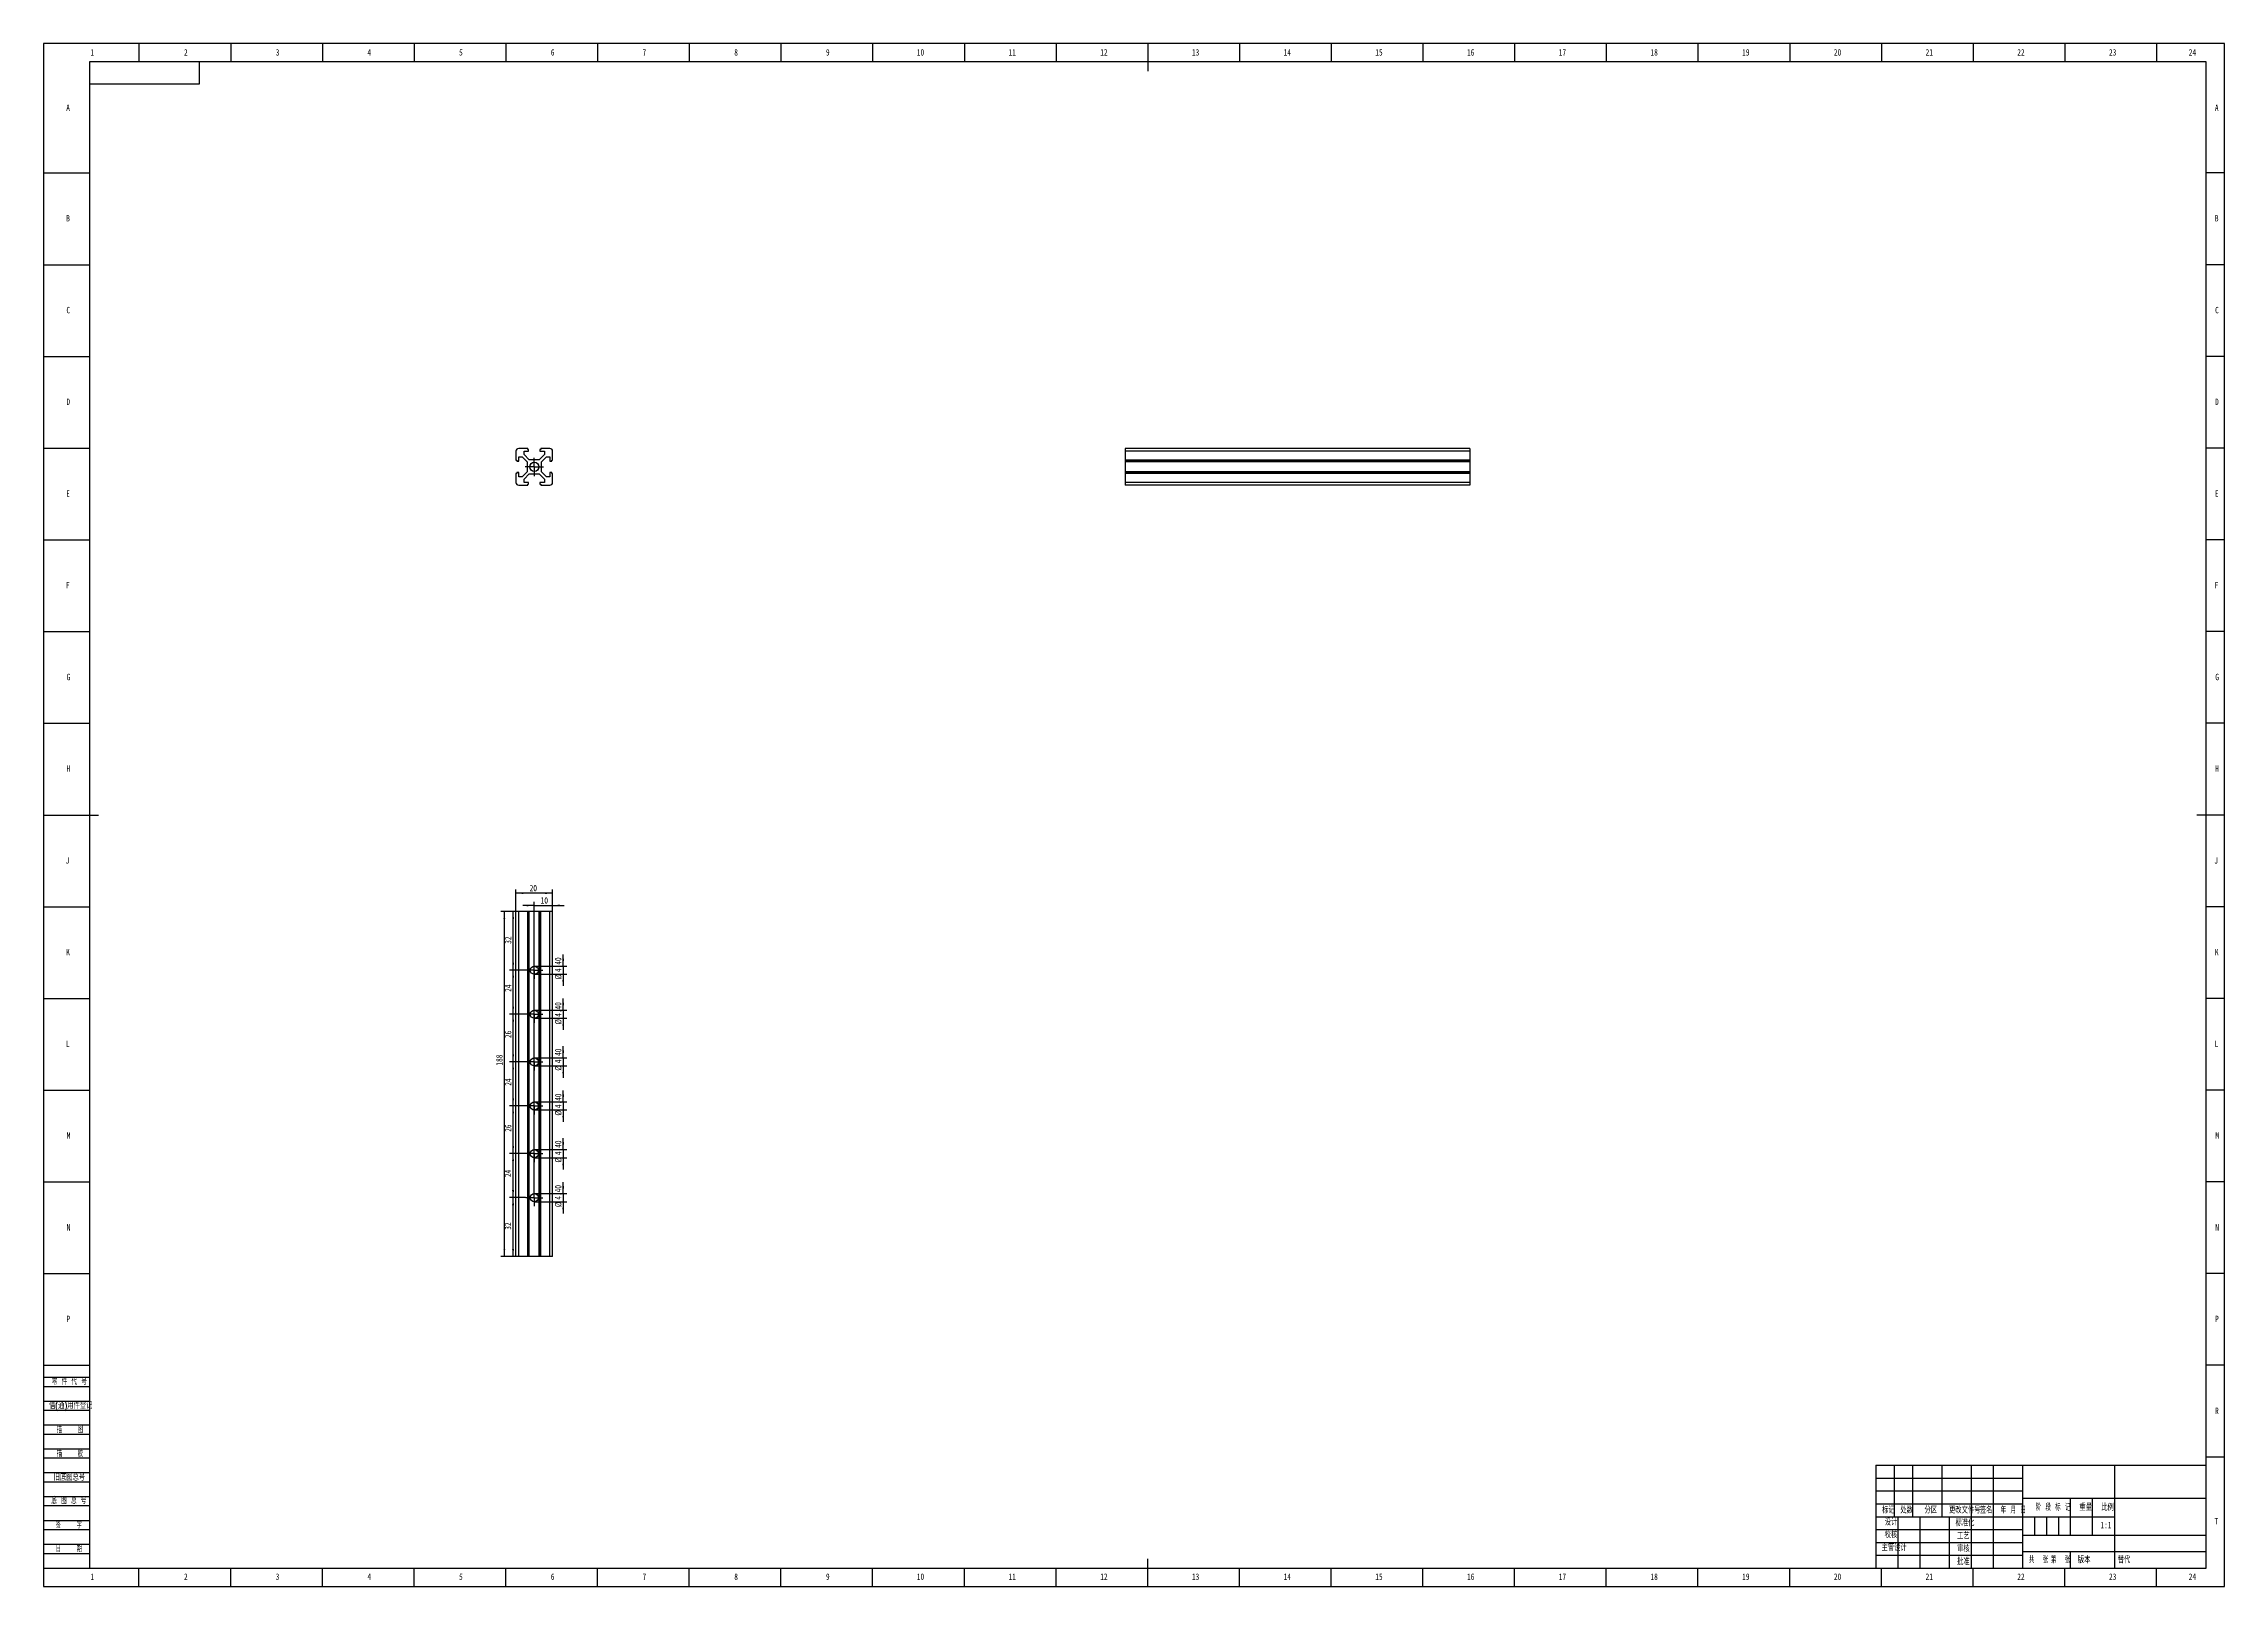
# Model space of a CAD drawing. Header units: millimetres. Extents: x 0 to 1189, y 0 to 841.
import ezdxf

# ---------------------------------------------------------------- set-up
doc = ezdxf.new("R2010")
doc.units = ezdxf.units.MM
for name, color, linetype in [('10', 7, 'Continuous'), ('5', 7, 'Continuous'), ('9', 7, 'Continuous'), ('SLD-0', 7, 'Continuous')]:
    doc.layers.add(name, color=color, linetype=linetype)
doc.styles.add('SLDTEXTSTYLE0', font='TXT', dxfattribs={"width": 0.7, "bigfont": 'bigfont'})
doc.styles.add('SLDTEXTSTYLE1', font='TXT', dxfattribs={"width": 0.6, "bigfont": 'bigfont'})
doc.styles.add('SLDTEXTSTYLE2', font='TXT', dxfattribs={"width": 0.614286, "bigfont": 'bigfont'})
doc.styles.add('SLDTEXTSTYLE3', font='TXT', dxfattribs={"width": 0.62, "bigfont": 'bigfont'})
doc.styles.add('SLDTEXTSTYLE4', font='TXT', dxfattribs={"width": 0.566667, "bigfont": 'bigfont'})
doc.styles.add('SLDTEXTSTYLE5', font='TXT', dxfattribs={"width": 0.7})
doc.dimstyles.new('SLDDIMSTYLE0', dxfattribs={"dimtxt": 3.5, "dimasz": 4.08, "dimexe": 0, "dimexo": 0.0625, "dimgap": 0.875, "dimtad": 2, "dimrnd": 1e-09, "dimzin": 12, "dimdsep": 46, "dimtxsty": 'SLDTEXTSTYLE5', "dimsah": 1, "dimcen": 0.09, "dimadec": 0, "dimazin": 3, "dimtfac": 1, "dimtofl": 0, "dimtmove": 0, "dimatfit": 3, "dimfxl": 1, "dimfrac": 2, "dimtolj": 1, "dimtzin": 12, "dimarcsym": 0})
doc.dimstyles.new('SLDDIMSTYLE1', dxfattribs={"dimtxt": 3.5, "dimasz": 4.08, "dimexe": 0, "dimexo": 0.0625, "dimgap": 0.875, "dimtad": 2, "dimrnd": 1e-09, "dimzin": 4, "dimdsep": 46, "dimtxsty": 'SLDTEXTSTYLE5', "dimsah": 1, "dimcen": 0.09, "dimadec": 0, "dimazin": 1, "dimtfac": 1, "dimtmove": 0, "dimatfit": 0, "dimfxl": 1, "dimfrac": 2, "dimtolj": 1, "dimtzin": 12, "dimarcsym": 0})
doc.dimstyles.new('SLDDIMSTYLE2', dxfattribs={"dimtxt": 3.5, "dimasz": 4.08, "dimexe": 0, "dimexo": 0.0625, "dimgap": 0.875, "dimtad": 2, "dimrnd": 1e-09, "dimzin": 12, "dimdsep": 46, "dimtxsty": 'SLDTEXTSTYLE5', "dimsah": 1, "dimcen": 0.09, "dimadec": 0, "dimazin": 3, "dimtfac": 1, "dimtmove": 0, "dimatfit": 0, "dimfxl": 1, "dimfrac": 2, "dimtolj": 1, "dimtzin": 12, "dimarcsym": 0})

# ---------------------------------------------------------------- blocks, each defined once
blk = doc.blocks.new('SW_CENTERMARKSYMBOL_0')
at = {"layer": '10', "color": 0}
for p, q in [((-2.5, 0), (-5, 0)), ((0, 0), (-2.5, 0)), ((0, 2.5), (0, 5)), ((0, 0), (0, 2.5)), ((0, 0), (0, -2.5)), ((0, 0), (2.5, 0)), ((2.5, 0), (5, 0)), ((0, -2.5), (0, -5))]:
    blk.add_line(p, q, dxfattribs=at)
blk = doc.blocks.new('_D')
at = {"layer": '10'}
for p, q in [((257.5, 367.9), (249.2, 367.9)), ((251.2, 179.9), (251.2, 367.9)), ((257.5, 179.9), (249.2, 179.9))]:
    blk.add_line(p, q, dxfattribs=at)
for points in [[(251.2, 367.9), (250.7, 363.8), (251.7, 363.8)], [(251.2, 179.9), (251.7, 184), (250.7, 184)]]:
    blk.add_solid(points, dxfattribs=at)
at = {"layer": '10', "insert": (246.7, 283.9), "char_height": 3.5, "attachment_point": 1, "rotation": 90, "style": 'SLDTEXTSTYLE5'}
blk.add_mtext('188', dxfattribs=at)
blk = doc.blocks.new('_D_1')
at = {"layer": '10'}
for p, q in [((257.5, 367.9), (254, 367.9)), ((256, 335.9), (256, 367.9)), ((262.8, 335.9), (254, 335.9))]:
    blk.add_line(p, q, dxfattribs=at)
for points in [[(256, 367.9), (255.5, 363.8), (256.5, 363.8)], [(256, 335.9), (256.5, 340), (255.5, 340)]]:
    blk.add_solid(points, dxfattribs=at)
at = {"layer": '10', "insert": (251.5, 350.3), "char_height": 3.5, "attachment_point": 1, "rotation": 90, "style": 'SLDTEXTSTYLE5'}
blk.add_mtext('32', dxfattribs=at)
blk = doc.blocks.new('_D_2')
at = {"layer": '10'}
for p, q in [((262.8, 335.9), (254, 335.9)), ((256, 311.9), (256, 335.9)), ((262.8, 311.9), (254, 311.9))]:
    blk.add_line(p, q, dxfattribs=at)
for points in [[(256, 335.9), (255.5, 331.8), (256.5, 331.8)], [(256, 311.9), (256.5, 316), (255.5, 316)]]:
    blk.add_solid(points, dxfattribs=at)
at = {"layer": '10', "insert": (251.5, 324.1), "char_height": 3.5, "attachment_point": 1, "rotation": 90, "style": 'SLDTEXTSTYLE5'}
blk.add_mtext('24', dxfattribs=at)
blk = doc.blocks.new('_D_3')
at = {"layer": '10'}
for p, q in [((262.8, 311.9), (254, 311.9)), ((256, 285.9), (256, 311.9)), ((262.8, 285.9), (254, 285.9))]:
    blk.add_line(p, q, dxfattribs=at)
for points in [[(256, 311.9), (255.5, 307.8), (256.5, 307.8)], [(256, 285.9), (256.5, 290), (255.5, 290)]]:
    blk.add_solid(points, dxfattribs=at)
at = {"layer": '10', "insert": (251.5, 298.9), "char_height": 3.5, "attachment_point": 1, "rotation": 90, "style": 'SLDTEXTSTYLE5'}
blk.add_mtext('26', dxfattribs=at)
blk = doc.blocks.new('_D_4')
at = {"layer": '10'}
for p, q in [((262.8, 285.9), (254, 285.9)), ((256, 261.9), (256, 285.9)), ((262.8, 261.9), (254, 261.9))]:
    blk.add_line(p, q, dxfattribs=at)
for points in [[(256, 285.9), (255.5, 281.8), (256.5, 281.8)], [(256, 261.9), (256.5, 266), (255.5, 266)]]:
    blk.add_solid(points, dxfattribs=at)
at = {"layer": '10', "insert": (251.5, 272.9), "char_height": 3.5, "attachment_point": 1, "rotation": 90, "style": 'SLDTEXTSTYLE5'}
blk.add_mtext('24', dxfattribs=at)
blk = doc.blocks.new('_D_5')
at = {"layer": '10'}
for p, q in [((262.8, 261.9), (254, 261.9)), ((256, 235.9), (256, 261.9)), ((262.8, 235.9), (254, 235.9))]:
    blk.add_line(p, q, dxfattribs=at)
for points in [[(256, 261.9), (255.5, 257.8), (256.5, 257.8)], [(256, 235.9), (256.5, 240), (255.5, 240)]]:
    blk.add_solid(points, dxfattribs=at)
at = {"layer": '10', "insert": (251.5, 247.8), "char_height": 3.5, "attachment_point": 1, "rotation": 90, "style": 'SLDTEXTSTYLE5'}
blk.add_mtext('26', dxfattribs=at)
blk = doc.blocks.new('_D_6')
at = {"layer": '10'}
for p, q in [((262.8, 235.9), (254, 235.9)), ((256, 211.9), (256, 235.9)), ((262.8, 211.9), (254, 211.9))]:
    blk.add_line(p, q, dxfattribs=at)
for points in [[(256, 235.9), (255.4, 231.8), (256.5, 231.8)], [(256, 211.9), (256.5, 216), (255.4, 216)]]:
    blk.add_solid(points, dxfattribs=at)
at = {"layer": '10', "insert": (251.4, 223.1), "char_height": 3.5, "attachment_point": 1, "rotation": 90, "style": 'SLDTEXTSTYLE5'}
blk.add_mtext('24', dxfattribs=at)
blk = doc.blocks.new('_D_7')
at = {"layer": '10'}
for p, q in [((262.8, 211.9), (254, 211.9)), ((256, 179.9), (256, 211.9)), ((257.5, 179.9), (254, 179.9))]:
    blk.add_line(p, q, dxfattribs=at)
for points in [[(256, 211.9), (255.4, 207.8), (256.5, 207.8)], [(256, 179.9), (256.5, 184), (255.4, 184)]]:
    blk.add_solid(points, dxfattribs=at)
at = {"layer": '10', "insert": (251.4, 194.4), "char_height": 3.5, "attachment_point": 1, "rotation": 90, "style": 'SLDTEXTSTYLE5'}
blk.add_mtext('32', dxfattribs=at)
blk = doc.blocks.new('_D_8')
at = {"layer": '10'}
for p, q in [((267.5, 338.1), (285.3, 338.1)), ((267.5, 333.7), (285.3, 333.7)), ((283.3, 338.1), (283.3, 344.4)), ((283.3, 338.1), (283.3, 333.7)), ((283.3, 333.7), (283.3, 327.3))]:
    blk.add_line(p, q, dxfattribs=at)
for points in [[(283.3, 338.1), (283.8, 342.2), (282.8, 342.2)], [(283.3, 333.7), (282.8, 329.6), (283.8, 329.6)]]:
    blk.add_solid(points, dxfattribs=at)
at = {"layer": '10', "char_height": 3.5, "attachment_point": 1, "rotation": 90, "style": 'SLDTEXTSTYLE5'}
for s, insert in [('%%c', (278.8, 330.8)), ('4.40', (278.8, 334.9))]:
    blk.add_mtext(s, dxfattribs=dict(at, insert=insert))
blk = doc.blocks.new('_D_9')
at = {"layer": '10'}
for p, q in [((267.5, 314.1), (285.3, 314.1)), ((267.5, 309.7), (285.3, 309.7)), ((283.3, 314.1), (283.3, 320.4)), ((283.3, 314.1), (283.3, 309.7)), ((283.3, 309.7), (283.3, 303.3))]:
    blk.add_line(p, q, dxfattribs=at)
for points in [[(283.3, 314.1), (283.8, 318.2), (282.8, 318.2)], [(283.3, 309.7), (282.8, 305.6), (283.8, 305.6)]]:
    blk.add_solid(points, dxfattribs=at)
at = {"layer": '10', "char_height": 3.5, "attachment_point": 1, "rotation": 90, "style": 'SLDTEXTSTYLE5'}
for s, insert in [('4.40', (278.8, 310.5)), ('%%c', (278.8, 306.3))]:
    blk.add_mtext(s, dxfattribs=dict(at, insert=insert))
blk = doc.blocks.new('_D_10')
at = {"layer": '10'}
for p, q in [((267.5, 288.1), (285.3, 288.1)), ((283.3, 288.1), (283.3, 294.4)), ((283.3, 288.1), (283.3, 283.7)), ((267.5, 283.7), (285.3, 283.7)), ((283.3, 283.7), (283.3, 277.3))]:
    blk.add_line(p, q, dxfattribs=at)
for points in [[(283.3, 288.1), (283.8, 292.2), (282.8, 292.2)], [(283.3, 283.7), (282.8, 279.6), (283.8, 279.6)]]:
    blk.add_solid(points, dxfattribs=at)
at = {"layer": '10', "char_height": 3.5, "attachment_point": 1, "rotation": 90, "style": 'SLDTEXTSTYLE5'}
for s, insert in [('4.40', (278.8, 285.2)), ('%%c', (278.8, 281.1))]:
    blk.add_mtext(s, dxfattribs=dict(at, insert=insert))
blk = doc.blocks.new('_D_11')
at = {"layer": '10'}
for p, q in [((267.5, 264.1), (285.3, 264.1)), ((283.3, 264.1), (283.3, 270.4)), ((283.3, 264.1), (283.3, 259.7)), ((267.5, 259.7), (285.3, 259.7)), ((283.3, 259.7), (283.3, 253.3))]:
    blk.add_line(p, q, dxfattribs=at)
for points in [[(283.3, 264.1), (283.8, 268.2), (282.8, 268.2)], [(283.3, 259.7), (282.8, 255.6), (283.8, 255.6)]]:
    blk.add_solid(points, dxfattribs=at)
at = {"layer": '10', "char_height": 3.5, "attachment_point": 1, "rotation": 90, "style": 'SLDTEXTSTYLE5'}
for s, insert in [('4.40', (278.8, 260.7)), ('%%c', (278.8, 256.6))]:
    blk.add_mtext(s, dxfattribs=dict(at, insert=insert))
blk = doc.blocks.new('_D_12')
at = {"layer": '10'}
for p, q in [((267.5, 238.1), (285.3, 238.1)), ((283.3, 238.1), (283.3, 244.4)), ((283.3, 238.1), (283.3, 233.7)), ((267.5, 233.7), (285.3, 233.7)), ((283.3, 233.7), (283.3, 227.3))]:
    blk.add_line(p, q, dxfattribs=at)
for points in [[(283.3, 238.1), (283.8, 242.2), (282.8, 242.2)], [(283.3, 233.7), (282.8, 229.6), (283.8, 229.6)]]:
    blk.add_solid(points, dxfattribs=at)
at = {"layer": '10', "char_height": 3.5, "attachment_point": 1, "rotation": 90, "style": 'SLDTEXTSTYLE5'}
for s, insert in [('4.40', (278.8, 235.1)), ('%%c', (278.8, 231))]:
    blk.add_mtext(s, dxfattribs=dict(at, insert=insert))
blk = doc.blocks.new('_D_13')
at = {"layer": '10'}
for p, q in [((267.5, 214.1), (285.3, 214.1)), ((283.3, 214.1), (283.3, 220.4)), ((283.3, 214.1), (283.3, 209.7)), ((267.5, 209.7), (285.3, 209.7)), ((283.3, 209.7), (283.3, 203.3))]:
    blk.add_line(p, q, dxfattribs=at)
for points in [[(283.3, 214.1), (283.8, 218.2), (282.8, 218.2)], [(283.3, 209.7), (282.8, 205.6), (283.8, 205.6)]]:
    blk.add_solid(points, dxfattribs=at)
at = {"layer": '10', "char_height": 3.5, "attachment_point": 1, "rotation": 90, "style": 'SLDTEXTSTYLE5'}
for s, insert in [('4.40', (278.8, 210.8)), ('%%c', (278.8, 206.7))]:
    blk.add_mtext(s, dxfattribs=dict(at, insert=insert))
blk = doc.blocks.new('_D_14')
at = {"layer": '10'}
for p, q in [((257.5, 367.9), (257.5, 379.9)), ((277.5, 377.9), (257.5, 377.9)), ((277.5, 367.9), (277.5, 379.9))]:
    blk.add_line(p, q, dxfattribs=at)
for points in [[(257.5, 377.9), (261.6, 377.4), (261.6, 378.4)], [(277.5, 377.9), (273.4, 378.4), (273.4, 377.4)]]:
    blk.add_solid(points, dxfattribs=at)
at = {"layer": '10', "insert": (265, 382.4), "char_height": 3.5, "attachment_point": 1, "style": 'SLDTEXTSTYLE5'}
blk.add_mtext('20', dxfattribs=at)
blk = doc.blocks.new('_D_15')
at = {"layer": '10'}
for p, q in [((267.5, 371.2), (261.2, 371.2)), ((267.5, 216.6), (267.5, 373.2)), ((267.5, 371.2), (277.5, 371.2)), ((277.5, 367.9), (277.5, 373.2)), ((277.5, 371.2), (283.9, 371.2))]:
    blk.add_line(p, q, dxfattribs=at)
for points in [[(267.5, 371.2), (263.4, 371.7), (263.4, 370.7)], [(277.5, 371.2), (281.6, 370.7), (281.6, 371.7)]]:
    blk.add_solid(points, dxfattribs=at)
at = {"layer": '10', "insert": (271, 375.7), "char_height": 3.5, "attachment_point": 1, "style": 'SLDTEXTSTYLE5'}
blk.add_mtext('10', dxfattribs=at)
blk = doc.blocks.new('SW_CENTERMARKSYMBOL_1')
at = {"layer": '10', "color": 0}
for p, q in [((-2.5, 0), (-4.7, 0)), ((0, 0), (-2.5, 0)), ((0, 2.5), (0, 4.7)), ((0, 0), (0, 2.5)), ((0, 0), (0, -2.5)), ((0, 0), (2.5, 0)), ((2.5, 0), (4.7, 0)), ((0, -2.5), (0, -4.7))]:
    blk.add_line(p, q, dxfattribs=at)
blk = doc.blocks.new('SW_CENTERMARKSYMBOL_2')
at = {"layer": '10', "color": 0}
for p, q in [((-2.5, 0), (-4.7, 0)), ((0, 0), (-2.5, 0)), ((0, 2.5), (0, 4.7)), ((0, 0), (0, 2.5)), ((0, 0), (0, -2.5)), ((0, 0), (2.5, 0)), ((2.5, 0), (4.7, 0)), ((0, -2.5), (0, -4.7))]:
    blk.add_line(p, q, dxfattribs=at)
blk = doc.blocks.new('SW_CENTERMARKSYMBOL_3')
at = {"layer": '10', "color": 0}
for p, q in [((-2.5, 0), (-4.7, 0)), ((0, 0), (-2.5, 0)), ((0, 2.5), (0, 4.7)), ((0, 0), (0, 2.5)), ((0, 0), (0, -2.5)), ((0, 0), (2.5, 0)), ((2.5, 0), (4.7, 0)), ((0, -2.5), (0, -4.7))]:
    blk.add_line(p, q, dxfattribs=at)
blk = doc.blocks.new('SW_CENTERMARKSYMBOL_4')
at = {"layer": '10', "color": 0}
for p, q in [((-2.5, 0), (-4.7, 0)), ((0, 0), (-2.5, 0)), ((0, 2.5), (0, 4.7)), ((0, 0), (0, 2.5)), ((0, 0), (0, -2.5)), ((0, 0), (2.5, 0)), ((2.5, 0), (4.7, 0)), ((0, -2.5), (0, -4.7))]:
    blk.add_line(p, q, dxfattribs=at)
blk = doc.blocks.new('SW_CENTERMARKSYMBOL_5')
at = {"layer": '10', "color": 0}
for p, q in [((-2.5, 0), (-4.7, 0)), ((0, 0), (-2.5, 0)), ((0, 2.5), (0, 4.7)), ((0, 0), (0, 2.5)), ((0, 0), (0, -2.5)), ((0, 0), (2.5, 0)), ((2.5, 0), (4.7, 0)), ((0, -2.5), (0, -4.7))]:
    blk.add_line(p, q, dxfattribs=at)
blk = doc.blocks.new('SW_CENTERMARKSYMBOL_6')
at = {"layer": '10', "color": 0}
for p, q in [((-2.5, 0), (-4.7, 0)), ((0, 0), (-2.5, 0)), ((0, 2.5), (0, 4.7)), ((0, 0), (0, 2.5)), ((0, 0), (0, -2.5)), ((0, 0), (2.5, 0)), ((2.5, 0), (4.7, 0)), ((0, -2.5), (0, -4.7))]:
    blk.add_line(p, q, dxfattribs=at)

msp = doc.modelspace()

# ---------------------------------------------------------------- linework, layer by layer
at = {"color": 7, "linetype": 'Continuous', "lineweight": 25}
for p, q in [((257.525, 618.79), (257.525, 613.89)), ((263.925, 620.29), (259.025, 620.29)), ((262.025, 618.79), (264.425, 618.79)), ((262.025, 616.94), (262.025, 618.79)), ((263.925, 619.79), (263.925, 620.29)), ((264.425, 619.79), (263.925, 619.79)), ((264.425, 618.79), (264.425, 619.79)), ((270.625, 619.79), (270.625, 618.79)), ((271.125, 619.79), (270.625, 619.79)), ((270.625, 618.79), (273.025, 618.79)), ((271.125, 620.29), (271.125, 619.79)), ((276.025, 620.29), (271.125, 620.29)), ((273.025, 618.79), (273.025, 616.94)), ((277.525, 613.89), (277.525, 618.79)), ((777.675, 620.29), (589.675, 620.29)), ((589.675, 620.29), (589.675, 618.79)), ((777.675, 618.79), (589.675, 618.79)), ((589.675, 618.79), (589.675, 613.89)), ((777.675, 620.29), (777.675, 618.79)), ((777.675, 618.79), (777.675, 613.89)), ((257.525, 613.89), (258.025, 613.89)), ((257.525, 606.69), (257.525, 601.79)), ((258.025, 606.69), (257.525, 606.69)), ((258.025, 613.89), (258.025, 613.39)), ((258.025, 613.39), (259.025, 613.39)), ((258.025, 607.19), (258.025, 606.69)), ((259.025, 607.19), (258.025, 607.19)), ((259.025, 615.79), (260.875, 615.79)), ((259.025, 613.39), (259.025, 615.79)), ((259.025, 604.79), (259.025, 607.19)), ((260.875, 615.79), (263.625, 613.04)), ((263.625, 607.54), (260.875, 604.79)), ((264.775, 614.19), (262.025, 616.94)), ((262.025, 603.64), (264.775, 606.39)), ((263.625, 613.04), (263.625, 607.54)), ((270.275, 614.19), (264.775, 614.19)), ((264.775, 606.39), (270.275, 606.39)), ((273.025, 616.94), (270.275, 614.19)), ((270.275, 606.39), (273.025, 603.64)), ((271.425, 613.04), (274.175, 615.79)), ((271.425, 607.54), (271.425, 613.04)), ((274.175, 604.79), (271.425, 607.54)), ((274.175, 615.79), (276.025, 615.79)), ((276.025, 615.79), (276.025, 613.39)), ((276.025, 613.39), (277.025, 613.39)), ((276.025, 607.19), (276.025, 604.79)), ((277.025, 607.19), (276.025, 607.19)), ((277.025, 613.89), (277.525, 613.89)), ((277.025, 613.39), (277.025, 613.89)), ((277.025, 606.69), (277.025, 607.19)), ((277.525, 606.69), (277.025, 606.69)), ((277.525, 601.79), (277.525, 606.69)), ((777.675, 613.89), (589.675, 613.89)), ((589.675, 613.89), (589.675, 613.39)), ((777.675, 613.39), (589.675, 613.39)), ((589.675, 613.39), (589.675, 613.04)), ((777.675, 613.04), (589.675, 613.04)), ((589.675, 613.04), (589.675, 607.54)), ((777.675, 607.54), (589.675, 607.54)), ((589.675, 607.54), (589.675, 607.19)), ((777.675, 607.19), (589.675, 607.19)), ((589.675, 607.19), (589.675, 606.69)), ((777.675, 606.69), (589.675, 606.69)), ((589.675, 606.69), (589.675, 601.79)), ((777.675, 613.89), (777.675, 613.39)), ((777.675, 613.39), (777.675, 613.04)), ((777.675, 613.04), (777.675, 607.54)), ((777.675, 607.54), (777.675, 607.19)), ((777.675, 607.19), (777.675, 606.69)), ((777.675, 606.69), (777.675, 601.79)), ((260.875, 604.79), (259.025, 604.79)), ((259.025, 600.29), (263.925, 600.29)), ((262.025, 601.79), (262.025, 603.64)), ((264.425, 601.79), (262.025, 601.79)), ((263.925, 600.79), (264.425, 600.79)), ((263.925, 600.29), (263.925, 600.79)), ((264.425, 600.79), (264.425, 601.79)), ((270.625, 601.79), (270.625, 600.79)), ((273.025, 601.79), (270.625, 601.79)), ((270.625, 600.79), (271.125, 600.79)), ((271.125, 600.79), (271.125, 600.29)), ((271.125, 600.29), (276.025, 600.29)), ((273.025, 603.64), (273.025, 601.79)), ((276.025, 604.79), (274.175, 604.79)), ((777.675, 601.79), (589.675, 601.79)), ((589.675, 601.79), (589.675, 600.29)), ((777.675, 600.29), (589.675, 600.29)), ((777.675, 601.79), (777.675, 600.29)), ((257.525, 179.89), (257.525, 367.89)), ((259.025, 367.89), (257.525, 367.89)), ((259.025, 179.89), (259.025, 367.89)), ((263.925, 367.89), (259.025, 367.89)), ((263.925, 179.89), (263.925, 367.89)), ((264.425, 367.89), (263.925, 367.89)), ((264.425, 179.89), (264.425, 367.89)), ((264.775, 367.89), (264.425, 367.89)), ((264.775, 179.89), (264.775, 367.89)), ((270.275, 367.89), (264.775, 367.89)), ((270.275, 179.89), (270.275, 367.89)), ((270.625, 367.89), (270.275, 367.89)), ((270.625, 179.89), (270.625, 367.89)), ((271.125, 367.89), (270.625, 367.89)), ((271.125, 179.89), (271.125, 367.89)), ((276.025, 367.89), (271.125, 367.89)), ((276.025, 179.89), (276.025, 367.89)), ((277.525, 367.89), (276.025, 367.89)), ((277.525, 179.89), (277.525, 367.89)), ((259.025, 179.89), (257.525, 179.89)), ((263.925, 179.89), (259.025, 179.89)), ((264.425, 179.89), (263.925, 179.89)), ((264.775, 179.89), (264.425, 179.89)), ((270.275, 179.89), (264.775, 179.89)), ((270.625, 179.89), (270.275, 179.89)), ((271.125, 179.89), (270.625, 179.89)), ((276.025, 179.89), (271.125, 179.89)), ((277.525, 179.89), (276.025, 179.89))]:
    msp.add_line(p, q, dxfattribs=at)
for centre, radius in [((267.525, 610.29), 2.5), ((267.525, 335.89), 2.2), ((267.525, 311.89), 2.2), ((267.525, 285.89), 2.2), ((267.525, 261.89), 2.2), ((267.525, 235.89), 2.2), ((267.525, 211.89), 2.2)]:
    msp.add_circle(centre, radius, dxfattribs=at)
for centre, start, end in [((259.025, 618.79), 90, 180), ((276.025, 618.79), 360, 90), ((259.025, 601.79), 180, 270), ((276.025, 601.79), 270, 0)]:
    msp.add_arc(centre, 1.5, start, end, dxfattribs=at)
at = {"layer": '5', "color": 7}
for p, q in [((1189, 841), (0, 841)), ((0, 841), (0, 0)), ((1189, 0), (1189, 841)), ((0, 114), (25, 114)), ((0, 109), (25, 109)), ((0, 101), (25, 101)), ((0, 96), (25, 96)), ((0, 88), (25, 88)), ((0, 83), (25, 83)), ((0, 75), (25, 75)), ((0, 70), (25, 70)), ((0, 62), (25, 62)), ((0, 57), (25, 57)), ((0, 49), (25, 49)), ((999, 59), (1079, 59)), ((999, 52), (1079, 52)), ((0, 44), (25, 44)), ((0, 36), (25, 36)), ((1085.5, 38), (1085.5, 28)), ((1092, 38), (1092, 28)), ((1098.5, 38), (1098.5, 28)), ((0, 31), (25, 31)), ((0, 23), (25, 23)), ((0, 18), (25, 18)), ((0, 0), (1189, 0))]:
    msp.add_line(p, q, dxfattribs=at)
at = {"layer": '5'}
for p, q in [((52, 841), (52, 831.05)), ((102, 841), (102, 831.05)), ((152, 841), (152, 831.05)), ((202, 841), (202, 831.05)), ((252, 841), (252, 831.05)), ((302, 841), (302, 831.05)), ((352, 841), (352, 831.05)), ((402, 841), (402, 831.05)), ((452, 841), (452, 831.05)), ((502, 841), (502, 831.05)), ((552, 841), (552, 831.05)), ((652, 841), (652, 831.05)), ((702, 841), (702, 831.05)), ((752, 841), (752, 831.05)), ((802, 841), (802, 831.05)), ((852, 841), (852, 831.05)), ((902, 841), (902, 831.05)), ((952, 841), (952, 831.05)), ((1002, 841), (1002, 831.05)), ((1052, 841), (1052, 831.05)), ((1102, 841), (1102, 831.05)), ((1152, 841), (1152, 831.05)), ((0, 770.5), (25, 770.5)), ((1189, 770.5), (1179, 770.5)), ((0, 720.5), (25, 720.5)), ((1189, 720.5), (1179, 720.5)), ((0, 670.5), (25, 670.5)), ((1189, 670.5), (1179, 670.5)), ((0, 620.5), (25, 620.5)), ((1189, 620.5), (1179, 620.5)), ((0, 570.5), (25, 570.5)), ((1189, 570.5), (1179, 570.5)), ((0, 520.5), (25, 520.5)), ((1189, 520.5), (1179, 520.5)), ((0, 470.5), (25, 470.5)), ((1189, 470.5), (1179, 470.5)), ((0, 370.5), (25, 370.5)), ((1189, 370.5), (1179, 370.5)), ((0, 320.5), (25, 320.5)), ((1189, 320.5), (1179, 320.5)), ((0, 270.5), (25, 270.5)), ((1189, 270.5), (1179, 270.5)), ((0, 220.5), (25, 220.5)), ((1189, 220.5), (1179, 220.5)), ((0, 170.5), (25, 170.5)), ((1189, 170.5), (1179, 170.5)), ((0, 120.5), (25, 120.5)), ((1189, 120.5), (1179, 120.5)), ((1189, 70.5), (1179, 70.5)), ((52, 0), (52, 10)), ((102, 0), (102, 10)), ((152, 0), (152, 10)), ((202, 0), (202, 10)), ((252, 0), (252, 10)), ((302, 0), (302, 10)), ((352, 0), (352, 10)), ((402, 0), (402, 10)), ((452, 0), (452, 10)), ((502, 0), (502, 10)), ((552, 0), (552, 10)), ((652, 0), (652, 10)), ((702, 0), (702, 10)), ((752, 0), (752, 10)), ((802, 0), (802, 10)), ((852, 0), (852, 10)), ((902, 0), (902, 10)), ((952, 0), (952, 10)), ((1002, 0), (1002, 10)), ((1052, 0), (1052, 10)), ((1102, 0), (1102, 10)), ((1152, 0), (1152, 10))]:
    msp.add_line(p, q, dxfattribs=at)
at = {"layer": '5', "lineweight": 25}
for p, q in [((602, 841), (602, 826)), ((0, 420.5), (30, 420.5)), ((1189, 420.5), (1174, 420.5)), ((602, 0), (602, 15)), ((1105, 18.982), (1105, 10))]:
    msp.add_line(p, q, dxfattribs=at)
at = {"layer": '5', "color": 7, "lineweight": 25}
for p, q in [((1179, 831.05), (25, 831.05)), ((25, 831.05), (25, 10)), ((85, 819), (85, 831)), ((1179, 10), (1179, 831.05)), ((25, 819), (85, 819)), ((999, 66), (1179, 66)), ((999, 66), (999, 10)), ((1009, 66), (1009, 38)), ((1019, 66), (1019, 38)), ((1035, 66), (1035, 38)), ((1051, 66), (1051, 10)), ((1063, 66), (1063, 10)), ((1079, 66), (1079, 10)), ((1129, 66), (1129, 38)), ((1079, 48), (1179, 48)), ((1105, 48), (1105, 28)), ((1117, 48), (1117, 28)), ((999, 45), (1079, 45)), ((999, 38), (1129, 38)), ((1011, 38), (1011, 10)), ((1023, 38), (1023, 10)), ((1039, 38), (1039, 10)), ((1129, 38), (1129, 10)), ((999, 31), (1079, 31)), ((999, 24), (1079, 24)), ((1079, 28), (1179, 28)), ((999, 17), (1079, 17)), ((1079.006, 18.982), (1179, 18.982)), ((0, 10), (1179, 10))]:
    msp.add_line(p, q, dxfattribs=at)

# ---------------------------------------------------------------- block references
at = {"layer": '10'}
for name, p in [('SW_CENTERMARKSYMBOL_0', (267.525, 610.29)), ('SW_CENTERMARKSYMBOL_2', (267.525, 335.89)), ('SW_CENTERMARKSYMBOL_1', (267.525, 311.89)), ('SW_CENTERMARKSYMBOL_3', (267.525, 285.89)), ('SW_CENTERMARKSYMBOL_4', (267.525, 261.89)), ('SW_CENTERMARKSYMBOL_5', (267.525, 235.89)), ('SW_CENTERMARKSYMBOL_6', (267.525, 211.89))]:
    msp.add_blockref(name, p, dxfattribs=at)

# ---------------------------------------------------------------- texts
at = {"layer": '10', "char_height": 3.5, "attachment_point": 2}
for s, insert, style in [('1', (26.544, 837.986), 'SLDTEXTSTYLE5'), ('2', (77.544, 837.986), 'SLDTEXTSTYLE5'), ('3', (127.544, 837.986), 'SLDTEXTSTYLE5'), ('4', (177.544, 837.986), 'SLDTEXTSTYLE5'), ('5', (227.544, 837.986), 'SLDTEXTSTYLE5'), ('6', (277.547, 837.986), 'SLDTEXTSTYLE5'), ('7', (327.547, 837.986), 'SLDTEXTSTYLE5'), ('8', (377.547, 837.986), 'SLDTEXTSTYLE5'), ('9', (427.547, 837.986), 'SLDTEXTSTYLE5'), ('10', (478.089, 837.986), 'SLDTEXTSTYLE5'), ('11', (528.089, 837.986), 'SLDTEXTSTYLE5'), ('12', (578.089, 837.986), 'SLDTEXTSTYLE5'), ('13', (628.089, 837.986), 'SLDTEXTSTYLE5'), ('14', (678.089, 837.986), 'SLDTEXTSTYLE5'), ('15', (728.089, 837.986), 'SLDTEXTSTYLE5'), ('16', (778.091, 837.986), 'SLDTEXTSTYLE5'), ('17', (828.091, 837.986), 'SLDTEXTSTYLE5'), ('18', (878.091, 837.986), 'SLDTEXTSTYLE5'), ('19', (928.091, 837.986), 'SLDTEXTSTYLE5'), ('20', (978.089, 837.986), 'SLDTEXTSTYLE5'), ('21', (1028.089, 837.986), 'SLDTEXTSTYLE5'), ('22', (1078.089, 837.986), 'SLDTEXTSTYLE5'), ('23', (1128.089, 837.986), 'SLDTEXTSTYLE5'), ('24', (1171.589, 837.986), 'SLDTEXTSTYLE5'), ('A', (13.32, 807.736), 'SLDTEXTSTYLE5'), ('A', (1184.82, 807.736), 'SLDTEXTSTYLE5'), ('B', (13.32, 747.543), 'SLDTEXTSTYLE5'), ('B', (1184.82, 747.543), 'SLDTEXTSTYLE5'), ('C', (13.427, 697.486), 'SLDTEXTSTYLE5'), ('C', (1184.927, 697.486), 'SLDTEXTSTYLE5'), ('D', (13.43, 647.543), 'SLDTEXTSTYLE5'), ('D', (1184.93, 647.543), 'SLDTEXTSTYLE5'), ('E', (13.318, 597.486), 'SLDTEXTSTYLE5'), ('E', (1184.818, 597.486), 'SLDTEXTSTYLE5'), ('F', (13.224, 547.543), 'SLDTEXTSTYLE5'), ('F', (1184.724, 547.543), 'SLDTEXTSTYLE5'), ('G', (13.539, 497.486), 'SLDTEXTSTYLE5'), ('G', (1185.039, 497.486), 'SLDTEXTSTYLE5'), ('H', (13.43, 447.543), 'SLDTEXTSTYLE5'), ('H', (1184.93, 447.543), 'SLDTEXTSTYLE5'), ('J', (13.015, 397.486), 'SLDTEXTSTYLE5'), ('J', (1184.515, 397.486), 'SLDTEXTSTYLE5'), ('K', (13.32, 347.543), 'SLDTEXTSTYLE5'), ('K', (1184.82, 347.543), 'SLDTEXTSTYLE5'), ('L', (13.181, 297.486), 'SLDTEXTSTYLE5'), ('L', (1184.681, 297.486), 'SLDTEXTSTYLE5'), ('M', (13.597, 247.543), 'SLDTEXTSTYLE5'), ('M', (1185.097, 247.543), 'SLDTEXTSTYLE5'), ('N', (13.549, 197.486), 'SLDTEXTSTYLE5'), ('N', (1185.049, 197.486), 'SLDTEXTSTYLE5'), ('P', (13.444, 147.543), 'SLDTEXTSTYLE5'), ('P', (1184.944, 147.543), 'SLDTEXTSTYLE5'), ('R', (1184.93, 97.486), 'SLDTEXTSTYLE5'), ('T', (1184.656, 37.293), 'SLDTEXTSTYLE5'), ('\\M+18D5A\\M+18A6A', (1007.176, 29.857), 'SLDTEXTSTYLE0'), ('\\M+18EE5\\M+18AC7设计', (1008.926, 22.83), 'SLDTEXTSTYLE0'), ('1', (26.544, 7.043), 'SLDTEXTSTYLE5'), ('2', (77.544, 7.043), 'SLDTEXTSTYLE5'), ('3', (127.544, 7.043), 'SLDTEXTSTYLE5'), ('4', (177.544, 7.043), 'SLDTEXTSTYLE5'), ('5', (227.544, 7.043), 'SLDTEXTSTYLE5'), ('6', (277.547, 7.043), 'SLDTEXTSTYLE5'), ('7', (327.547, 7.043), 'SLDTEXTSTYLE5'), ('8', (377.547, 7.043), 'SLDTEXTSTYLE5'), ('9', (427.547, 7.043), 'SLDTEXTSTYLE5'), ('10', (478.089, 7.043), 'SLDTEXTSTYLE5'), ('11', (528.089, 7.043), 'SLDTEXTSTYLE5'), ('12', (578.089, 7.043), 'SLDTEXTSTYLE5'), ('13', (628.089, 7.043), 'SLDTEXTSTYLE5'), ('14', (678.089, 7.043), 'SLDTEXTSTYLE5'), ('15', (728.089, 7.043), 'SLDTEXTSTYLE5'), ('16', (778.091, 7.043), 'SLDTEXTSTYLE5'), ('17', (828.091, 7.043), 'SLDTEXTSTYLE5'), ('18', (878.091, 7.043), 'SLDTEXTSTYLE5'), ('19', (928.091, 7.043), 'SLDTEXTSTYLE5'), ('20', (978.089, 7.043), 'SLDTEXTSTYLE5'), ('21', (1028.089, 7.043), 'SLDTEXTSTYLE5'), ('22', (1078.089, 7.043), 'SLDTEXTSTYLE5'), ('23', (1128.089, 7.043), 'SLDTEXTSTYLE5'), ('24', (1171.589, 7.043), 'SLDTEXTSTYLE5')]:
    msp.add_mtext(s, dxfattribs=dict(at, insert=insert, style=style))
at = {"layer": '10', "color": 7, "insert": (1112.526, 16.188), "char_height": 3.5, "attachment_point": 2, "style": 'SLDTEXTSTYLE0'}
msp.add_mtext('\\M+194C5\\M+1967B', dxfattribs=at)
at = {"layer": '9', "color": 7, "char_height": 3.5}
for s, insert, attachment_point, style in [('\\M+197EB \\M+18C8F \\M+191E3 \\M+18D86', (4.482, 113.36), 1, 'SLDTEXTSTYLE2'), ('\\M+18ED8(\\M+192CA)\\M+19770\\M+18C8F\\M+1936F记', (2.933, 100.276), 1, 'SLDTEXTSTYLE0'), ('\\M+19560    图', (14.352, 87.176), 2, 'SLDTEXTSTYLE4'), ('\\M+19560    \\M+18D5A', (14.319, 74.137), 2, 'SLDTEXTSTYLE4'), ('\\M+18B8C\\M+192EA图总\\M+18D86', (5.459, 61.201), 1, 'SLDTEXTSTYLE0'), ('\\M+192EA 图 总 \\M+18D86', (4.212, 48.433), 1, 'SLDTEXTSTYLE2'), ('标记', (1005.821, 43.306), 2, 'SLDTEXTSTYLE0'), ('设计', (1007.228, 36.767), 2, 'SLDTEXTSTYLE0'), ('处\\M+19094', (1015.759, 43.306), 2, 'SLDTEXTSTYLE0'), ('\\M+195AA\\M+18BE6', (1028.916, 43.306), 2, 'SLDTEXTSTYLE0'), ('\\M+18D58\\M+189FC\\M+195B6\\M+18C8F\\M+18D86', (1047.473, 43.306), 2, 'SLDTEXTSTYLE0'), ('标\\M+18F79\\M+189BB', (1047.567, 36.358), 2, 'SLDTEXTSTYLE0'), ('签\\M+196BC', (1059.145, 43.306), 2, 'SLDTEXTSTYLE0'), ('\\M+1944E \\M+18C8E \\M+193FA', (1073.909, 43.306), 2, 'SLDTEXTSTYLE3'), ('阶 \\M+19269 标 记', (1095.536, 44.81), 2, 'SLDTEXTSTYLE2'), ('\\M+18F64\\M+197CA', (1113.402, 44.81), 2, 'SLDTEXTSTYLE0'), ('\\M+194E4\\M+197E1', (1125.295, 44.81), 2, 'SLDTEXTSTYLE0'), ('签    \\M+18E9A', (13.706, 35.193), 2, 'SLDTEXTSTYLE4'), ('\\M+18D48艺', (1046.681, 29.23), 2, 'SLDTEXTSTYLE0'), ('\\M+193FA    \\M+18AFA', (13.783, 22.233), 2, 'SLDTEXTSTYLE4'), ('\\M+194E1\\M+18F79', (1046.662, 15.216), 2, 'SLDTEXTSTYLE0'), ('审\\M+18A6A', (1046.68, 22.249), 2, 'SLDTEXTSTYLE0'), ('\\M+18BA4  张', (1087.69, 16.188), 2, 'SLDTEXTSTYLE1'), ('\\M+191E6  张', (1099.675, 16.188), 2, 'SLDTEXTSTYLE1')]:
    msp.add_mtext(s, dxfattribs=dict(at, insert=insert, attachment_point=attachment_point, style=style))
at = {"layer": 'SLD-0', "char_height": 3.5}
for s, insert, attachment_point, style in [('1:1', (1124.437, 35.158), 2, 'SLDTEXTSTYLE5'), ('\\M+191D6\\M+191E3', (1130.851, 16.188), 1, 'SLDTEXTSTYLE0')]:
    msp.add_mtext(s, dxfattribs=dict(at, insert=insert, attachment_point=attachment_point, style=style))

# ---------------------------------------------------------------- dimensions: what is measured, and where the dimension line sits
at = {"layer": '10'}
for base, p1, p2, dimstyle, picture, middle in [((257.525, 377.89), (277.525, 367.89), (257.525, 367.89), 'SLDDIMSTYLE0', '_D_14', (266.586, 377.89)), ((277.525, 371.196), (267.525, 216.59), (277.525, 367.89), 'SLDDIMSTYLE2', '_D_15', (272.586, 371.196))]:
    dim = msp.add_linear_dim(base=base, p1=p1, p2=p2, dimstyle=dimstyle, dxfattribs=at)
    dim.commit()
    dim.dimension.update_dxf_attribs({"geometry": picture, "text_midpoint": middle, "dimtype": 160})
for base, p1, p2, picture, middle in [((251.176, 367.89), (257.525, 179.89), (257.525, 367.89), '_D', (251.176, 286.198)), ((256.04, 367.89), (262.825, 335.89), (257.525, 367.89), '_D_1', (256.04, 351.837)), ((256.04, 335.89), (262.825, 311.89), (262.825, 335.89), '_D_2', (256.04, 325.648)), ((256.04, 311.89), (262.825, 285.89), (262.825, 311.89), '_D_3', (256.04, 300.459)), ((255.984, 285.89), (262.825, 261.89), (262.825, 285.89), '_D_4', (255.984, 274.437)), ((256.023, 261.89), (262.825, 235.89), (262.825, 261.89), '_D_5', (256.023, 249.318)), ((255.955, 235.89), (262.825, 211.89), (262.825, 235.89), '_D_6', (255.955, 224.656)), ((255.954, 211.89), (257.525, 179.89), (262.825, 211.89), '_D_7', (255.954, 195.935))]:
    dim = msp.add_linear_dim(base=base, p1=p1, p2=p2, angle=90, dimstyle='SLDDIMSTYLE0', dxfattribs=at)
    dim.commit()
    dim.dimension.update_dxf_attribs({"geometry": picture, "text_midpoint": middle, "dimtype": 160})
for base, p1, p2, picture, middle in [((283.341, 333.69), (267.525, 338.09), (267.525, 333.69), '_D_8', (283.341, 335.883)), ((283.341, 309.69), (267.525, 314.09), (267.525, 309.69), '_D_9', (283.341, 311.465)), ((283.341, 283.69), (267.525, 288.09), (267.525, 283.69), '_D_10', (283.341, 286.228)), ((283.341, 259.69), (267.525, 264.09), (267.525, 259.69), '_D_11', (283.341, 261.696)), ((283.341, 233.69), (267.525, 238.09), (267.525, 233.69), '_D_12', (283.341, 236.095)), ((283.341, 209.69), (267.525, 214.09), (267.525, 209.69), '_D_13', (283.341, 211.781))]:
    dim = msp.add_linear_dim(base=base, p1=p1, p2=p2, angle=90, text='%%c<>', dimstyle='SLDDIMSTYLE1', dxfattribs=at)
    dim.commit()
    dim.dimension.update_dxf_attribs({"geometry": picture, "text_midpoint": middle, "dimtype": 160})

doc.saveas('drawing.dxf')
